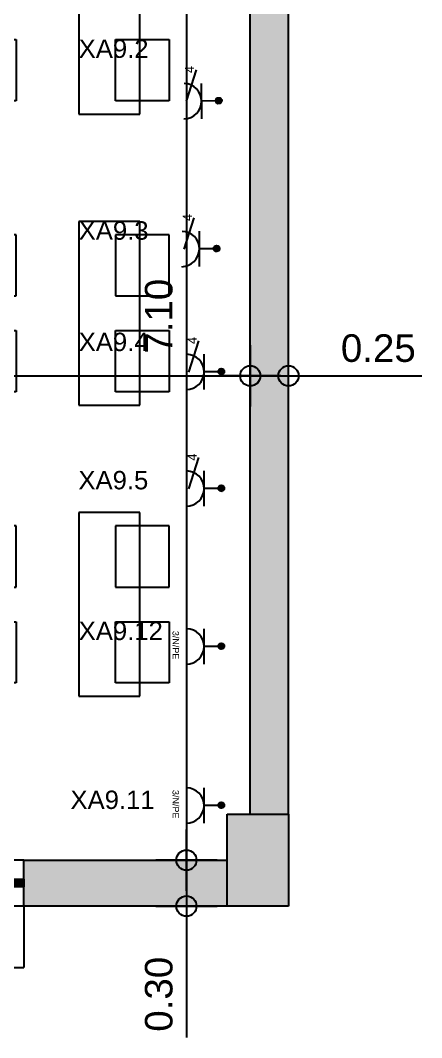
# Model space of a CAD drawing. Header units: metres. Extents: x 0 to 132, y -109 to 310.
# Drawn here: x 53.37 to 55.99, y 92.45 to 99.09 of the extents above; entities that cross this region are included whole.
import ezdxf

# ---------------------------------------------------------------- set-up
doc = ezdxf.new("R2010")
doc.units = ezdxf.units.M
doc.header["$LTSCALE"] = 0.036
doc.layers.get('0').update_dxf_attribs({"color": 252})
doc.layers.get('Defpoints').update_dxf_attribs({"color": 252})
for name, color, linetype in [('arxitektonika', 254, 'Continuous'), ('DIMBLK', 252, 'Continuous'), ('Epipla', 252, 'Continuous'), ('HLEK-SYMBOL', 3, 'Continuous'), ('HLEK_FL001_SYMBOLS', 230, 'Continuous'), ('mihanologika text', 20, 'Continuous'), ('Parathira', 252, 'Continuous')]:
    doc.layers.add(name, color=color, linetype=linetype)
doc.styles.get("Standard").update_dxf_attribs({"font": 'arial.ttf'})
doc.dimstyles.new('CADWDOT', dxfattribs={"dimscale": 0.1, "dimtxt": 1.8, "dimasz": 0.08, "dimexe": 2, "dimexo": 0, "dimgap": 0.09, "dimtad": 0, "dimrnd": 0.001, "dimzin": 0, "dimdsep": 46, "dimtxsty": 'Standard', "dimblk1": 'ARTDIM', "dimblk2": 'ARTDIM', "dimsah": 1, "dimcen": 0.09, "dimdle": 0.05, "dimse1": 1, "dimse2": 1, "dimadec": 0, "dimazin": 0, "dimtfac": 1, "dimtmove": 0, "dimatfit": 3, "dimldrblk": 'ARTDIM', "dimfxl": 2, "dimtvp": 0.9999, "dimtolj": 1, "dimtzin": 0, "dimarcsym": 0})

# ---------------------------------------------------------------- blocks, each defined once
blk = doc.blocks.new('A$C11F247D9')
at = {"layer": 'Parathira'}
for p, q in [((-0.15, -1.6), (-0.15, 0)), ((-0.15, 0), (-0.1, 0)), ((-0.14, 0), (-0.14, -0.15)), ((-0.13, 0), (-0.13, -0.15)), ((-0.12, 0), (-0.12, -0.15)), ((-0.11, 0), (-0.11, -0.15)), ((-0.1, 0), (-0.1, -1.6)), ((-0.1, -0.15), (-0.15, -0.15)), ((-0.1, -0.725), (-0.15, -0.725)), ((-0.14, -0.725), (-0.14, -0.875)), ((-0.13, -0.725), (-0.13, -0.875)), ((-0.12, -0.725), (-0.12, -0.875)), ((-0.11, -0.725), (-0.11, -0.875)), ((-0.05, -0.8), (-0.2, -0.8)), ((-0.1, -0.875), (-0.15, -0.875)), ((-0.1, -1.45), (-0.15, -1.45)), ((-0.14, -1.45), (-0.14, -1.6)), ((-0.13, -1.45), (-0.13, -1.6)), ((-0.12, -1.45), (-0.12, -1.6)), ((-0.11, -1.45), (-0.11, -1.6)), ((-0.1, -1.6), (-0.15, -1.6))]:
    blk.add_line(p, q, dxfattribs=at)
blk = doc.blocks.new('ARTDIM')
at = {"layer": 'DIMBLK'}
for p, q in [((0, -24.9975), (0, 24.9975)), ((-24.9975, 0), (24.9975, 0))]:
    blk.add_line(p, q, dxfattribs=at)
blk.add_circle((0, 0), 8.25, dxfattribs=at)
blk = doc.blocks.new('*D523')
at = {"layer": 'arxitektonika', "color": 0, "lineweight": -2}
blk.add_line((47.9962, 96.7664), (54.8602, 96.7664), dxfattribs=at)
at = {"layer": 'Defpoints', "color": 0, "transparency": 16777216}
for p in [(54.8682, 96.7664), (47.9882, 93.9054), (54.8682, 93.9054)]:
    blk.add_point(p, dxfattribs=at)
at = {"layer": 'arxitektonika', "color": 0, "lineweight": -2, "xscale": 0.008, "yscale": 0.008, "zscale": 0.008, "rotation": 180}
blk.add_blockref('ARTDIM', (47.9882, 96.7664), dxfattribs=at)
at = {"layer": 'arxitektonika', "color": 0, "lineweight": -2, "xscale": 0.008, "yscale": 0.008, "zscale": 0.008}
blk.add_blockref('ARTDIM', (54.8682, 96.7664), dxfattribs=at)
at = {"layer": 'arxitektonika', "color": 0, "insert": (51.4282, 96.9464), "char_height": 0.18, "attachment_point": 5}
blk.add_mtext('\\A1;{\\Fcomplex.shx;6.95}', dxfattribs=at)
blk = doc.blocks.new('*D524')
at = {"layer": 'arxitektonika', "color": 0, "lineweight": -2}
for p, q in [((54.8762, 96.7664), (55.1102, 96.7664)), ((55.1182, 96.7664), (55.9883, 96.7664))]:
    blk.add_line(p, q, dxfattribs=at)
at = {"layer": 'Defpoints', "color": 0, "transparency": 16777216}
for p in [(55.1182, 96.7664), (54.8682, 93.8417), (55.1182, 93.8417)]:
    blk.add_point(p, dxfattribs=at)
at = {"layer": 'arxitektonika', "color": 0, "lineweight": -2, "xscale": 0.008, "yscale": 0.008, "zscale": 0.008, "rotation": 180}
blk.add_blockref('ARTDIM', (54.8682, 96.7664), dxfattribs=at)
at = {"layer": 'arxitektonika', "color": 0, "lineweight": -2, "xscale": 0.008, "yscale": 0.008, "zscale": 0.008}
blk.add_blockref('ARTDIM', (55.1182, 96.7664), dxfattribs=at)
at = {"layer": 'arxitektonika', "color": 0, "insert": (55.705, 96.9464), "char_height": 0.18, "attachment_point": 5}
blk.add_mtext('\\A1;0.25', dxfattribs=at)
blk = doc.blocks.new('*D529')
at = {"layer": 'arxitektonika', "color": 0, "lineweight": -2}
blk.add_line((54.4511, 100.6974), (54.4511, 93.6134), dxfattribs=at)
at = {"layer": 'Defpoints', "color": 0, "transparency": 16777216}
for p in [(52.1782, 100.7054), (52.1782, 93.6054), (54.4511, 93.6054)]:
    blk.add_point(p, dxfattribs=at)
at = {"layer": 'arxitektonika', "color": 0, "lineweight": -2, "xscale": 0.008, "yscale": 0.008, "zscale": 0.008}
for p, rotation in [((54.4511, 100.7054), 90), ((54.4511, 93.6054), 270)]:
    blk.add_blockref('ARTDIM', p, dxfattribs=dict(at, rotation=rotation))
at = {"layer": 'arxitektonika', "color": 0, "insert": (54.2711, 97.1554), "char_height": 0.18, "attachment_point": 5, "rotation": 90}
blk.add_mtext('\\A1;7.10', dxfattribs=at)
blk = doc.blocks.new('*D530')
at = {"layer": 'arxitektonika', "color": 0, "lineweight": -2}
for p, q in [((54.4511, 93.5974), (54.4511, 93.3134)), ((54.4511, 93.3054), (54.4511, 92.4467))]:
    blk.add_line(p, q, dxfattribs=at)
at = {"layer": 'Defpoints', "color": 0, "transparency": 16777216}
for p in [(54.0858, 93.6054), (54.0858, 93.3054), (54.4511, 93.3054)]:
    blk.add_point(p, dxfattribs=at)
at = {"layer": 'arxitektonika', "color": 0, "lineweight": -2, "xscale": 0.008, "yscale": 0.008, "zscale": 0.008}
for p, rotation in [((54.4511, 93.6054), 90), ((54.4511, 93.3054), 270)]:
    blk.add_blockref('ARTDIM', p, dxfattribs=dict(at, rotation=rotation))
at = {"layer": 'arxitektonika', "color": 0, "insert": (54.2711, 92.73), "char_height": 0.18, "attachment_point": 5, "rotation": 90}
blk.add_mtext('\\A1;0.30', dxfattribs=at)
blk = doc.blocks.new('A$C5883325D')
at = {"layer": 'Epipla'}
for p, q in [((1.1745, -1.3258), (0.7745, -1.3258)), ((0.7745, -1.3258), (0.7745, -2.5258)), ((1.1745, -2.5258), (1.1745, -1.3258)), ((1.9027, -1.3048), (1.9027, -2.5048)), ((2.3027, -1.3048), (1.9027, -1.3048)), ((2.3027, -2.5048), (2.3027, -1.3048)), ((2.9027, -1.3048), (2.9027, -2.5048)), ((3.3027, -1.3048), (2.9027, -1.3048)), ((3.3027, -2.5048), (3.3027, -1.3048)), ((3.9027, -1.3048), (3.9027, -2.5048)), ((4.3027, -1.3048), (3.9027, -1.3048)), ((4.3027, -2.5048), (4.3027, -1.3048)), ((4.9027, -1.3048), (4.9027, -2.5048)), ((5.3027, -1.3048), (4.9027, -1.3048)), ((5.3027, -2.5048), (5.3027, -1.3048)), ((6.3027, -1.3048), (5.9027, -1.3048)), ((5.9027, -1.3048), (5.9027, -2.5048)), ((6.3027, -2.5048), (6.3027, -1.3048)), ((2.144, -1.3918), (2.144, -1.7918)), ((2.494, -1.3918), (2.144, -1.3918)), ((2.494, -1.7918), (2.494, -1.3918)), ((3.144, -1.3918), (3.144, -1.7918)), ((3.494, -1.3918), (3.144, -1.3918)), ((3.494, -1.7918), (3.494, -1.3918)), ((4.144, -1.3918), (4.144, -1.7918)), ((4.494, -1.3918), (4.144, -1.3918)), ((4.494, -1.7918), (4.494, -1.3918)), ((5.144, -1.3918), (5.144, -1.7918)), ((5.494, -1.3918), (5.144, -1.3918)), ((5.494, -1.7918), (5.494, -1.3918)), ((6.494, -1.3918), (6.144, -1.3918)), ((6.144, -1.3918), (6.144, -1.7918)), ((6.494, -1.7918), (6.494, -1.3918)), ((0.9333, -1.6784), (0.5833, -1.6784)), ((0.5833, -1.6784), (0.5833, -2.0784)), ((0.9333, -2.0784), (0.9333, -1.6784)), ((2.144, -1.7918), (2.494, -1.7918)), ((3.144, -1.7918), (3.494, -1.7918)), ((4.144, -1.7918), (4.494, -1.7918)), ((5.144, -1.7918), (5.494, -1.7918)), ((6.144, -1.7918), (6.494, -1.7918)), ((2.144, -2.0179), (2.494, -2.0179)), ((2.144, -2.4179), (2.144, -2.0179)), ((2.494, -2.0179), (2.494, -2.4179)), ((3.144, -2.0179), (3.494, -2.0179)), ((3.144, -2.4179), (3.144, -2.0179)), ((3.494, -2.0179), (3.494, -2.4179)), ((4.144, -2.0179), (4.494, -2.0179)), ((4.144, -2.4179), (4.144, -2.0179)), ((4.494, -2.0179), (4.494, -2.4179)), ((5.144, -2.0179), (5.494, -2.0179)), ((5.144, -2.4179), (5.144, -2.0179)), ((5.494, -2.0179), (5.494, -2.4179)), ((6.144, -2.4179), (6.144, -2.0179)), ((6.144, -2.0179), (6.494, -2.0179)), ((6.494, -2.0179), (6.494, -2.4179)), ((0.5833, -2.0784), (0.9333, -2.0784)), ((2.494, -2.4179), (2.144, -2.4179)), ((3.494, -2.4179), (3.144, -2.4179)), ((4.494, -2.4179), (4.144, -2.4179)), ((5.494, -2.4179), (5.144, -2.4179)), ((6.494, -2.4179), (6.144, -2.4179)), ((1.9027, -2.5048), (2.3027, -2.5048)), ((2.9027, -2.5048), (3.3027, -2.5048)), ((3.9027, -2.5048), (4.3027, -2.5048)), ((4.9027, -2.5048), (5.3027, -2.5048)), ((5.9027, -2.5048), (6.3027, -2.5048)), ((0.7745, -2.5258), (1.1745, -2.5258)), ((2.3027, -3.2048), (1.9027, -3.2048)), ((1.9027, -3.2048), (1.9027, -4.4048)), ((2.3027, -4.4048), (2.3027, -3.2048)), ((3.3027, -3.2048), (2.9027, -3.2048)), ((2.9027, -3.2048), (2.9027, -4.4048)), ((3.3027, -4.4048), (3.3027, -3.2048)), ((4.3027, -3.2048), (3.9027, -3.2048)), ((3.9027, -3.2048), (3.9027, -4.4048)), ((4.3027, -4.4048), (4.3027, -3.2048)), ((5.3027, -3.2048), (4.9027, -3.2048)), ((4.9027, -3.2048), (4.9027, -4.4048)), ((5.3027, -4.4048), (5.3027, -3.2048)), ((5.9027, -3.2048), (5.9027, -4.4048)), ((6.3027, -3.2048), (5.9027, -3.2048)), ((6.3027, -4.4048), (6.3027, -3.2048)), ((2.494, -3.2918), (2.144, -3.2918)), ((2.144, -3.2918), (2.144, -3.6918)), ((2.494, -3.6918), (2.494, -3.2918)), ((3.494, -3.2918), (3.144, -3.2918)), ((3.144, -3.2918), (3.144, -3.6918)), ((3.494, -3.6918), (3.494, -3.2918)), ((4.494, -3.2918), (4.144, -3.2918)), ((4.144, -3.2918), (4.144, -3.6918)), ((4.494, -3.6918), (4.494, -3.2918)), ((5.494, -3.2918), (5.144, -3.2918)), ((5.144, -3.2918), (5.144, -3.6918)), ((5.494, -3.6918), (5.494, -3.2918)), ((6.144, -3.2918), (6.144, -3.6918)), ((6.494, -3.2918), (6.144, -3.2918)), ((6.494, -3.6918), (6.494, -3.2918)), ((2.144, -3.6918), (2.494, -3.6918)), ((3.144, -3.6918), (3.494, -3.6918)), ((4.144, -3.6918), (4.494, -3.6918)), ((5.144, -3.6918), (5.494, -3.6918)), ((6.144, -3.6918), (6.494, -3.6918)), ((2.144, -4.3179), (2.144, -3.9179)), ((2.144, -3.9179), (2.494, -3.9179)), ((2.494, -3.9179), (2.494, -4.3179)), ((3.144, -4.3179), (3.144, -3.9179)), ((3.144, -3.9179), (3.494, -3.9179)), ((3.494, -3.9179), (3.494, -4.3179)), ((4.144, -4.3179), (4.144, -3.9179)), ((4.144, -3.9179), (4.494, -3.9179)), ((4.494, -3.9179), (4.494, -4.3179)), ((5.144, -4.3179), (5.144, -3.9179)), ((5.144, -3.9179), (5.494, -3.9179)), ((5.494, -3.9179), (5.494, -4.3179)), ((6.144, -3.9179), (6.494, -3.9179)), ((6.144, -4.3179), (6.144, -3.9179)), ((6.494, -3.9179), (6.494, -4.3179)), ((2.494, -4.3179), (2.144, -4.3179)), ((3.494, -4.3179), (3.144, -4.3179)), ((4.494, -4.3179), (4.144, -4.3179)), ((5.494, -4.3179), (5.144, -4.3179)), ((6.494, -4.3179), (6.144, -4.3179)), ((1.9027, -4.4048), (2.3027, -4.4048)), ((2.9027, -4.4048), (3.3027, -4.4048)), ((3.9027, -4.4048), (4.3027, -4.4048)), ((4.9027, -4.4048), (5.3027, -4.4048)), ((5.9027, -4.4048), (6.3027, -4.4048)), ((2.3027, -5.1048), (1.9027, -5.1048)), ((1.9027, -5.1048), (1.9027, -6.3048)), ((2.3027, -6.3048), (2.3027, -5.1048)), ((3.3027, -5.1048), (2.9027, -5.1048)), ((2.9027, -5.1048), (2.9027, -6.3048)), ((3.3027, -6.3048), (3.3027, -5.1048)), ((4.3027, -5.1048), (3.9027, -5.1048)), ((3.9027, -5.1048), (3.9027, -6.3048)), ((4.3027, -6.3048), (4.3027, -5.1048)), ((5.3027, -5.1048), (4.9027, -5.1048)), ((4.9027, -5.1048), (4.9027, -6.3048)), ((5.3027, -6.3048), (5.3027, -5.1048)), ((5.9027, -5.1048), (5.9027, -6.3048)), ((6.3027, -5.1048), (5.9027, -5.1048)), ((6.3027, -6.3048), (6.3027, -5.1048)), ((2.494, -5.1918), (2.144, -5.1918)), ((2.144, -5.1918), (2.144, -5.5918)), ((2.494, -5.5918), (2.494, -5.1918)), ((3.494, -5.1918), (3.144, -5.1918)), ((3.144, -5.1918), (3.144, -5.5918)), ((3.494, -5.5918), (3.494, -5.1918)), ((4.494, -5.1918), (4.144, -5.1918)), ((4.144, -5.1918), (4.144, -5.5918)), ((4.494, -5.5918), (4.494, -5.1918)), ((5.494, -5.1918), (5.144, -5.1918)), ((5.144, -5.1918), (5.144, -5.5918)), ((5.494, -5.5918), (5.494, -5.1918)), ((6.144, -5.1918), (6.144, -5.5918)), ((6.494, -5.1918), (6.144, -5.1918)), ((6.494, -5.5918), (6.494, -5.1918)), ((2.144, -5.5918), (2.494, -5.5918)), ((3.144, -5.5918), (3.494, -5.5918)), ((4.144, -5.5918), (4.494, -5.5918)), ((5.144, -5.5918), (5.494, -5.5918)), ((6.144, -5.5918), (6.494, -5.5918)), ((2.144, -6.2179), (2.144, -5.8179)), ((2.144, -5.8179), (2.494, -5.8179)), ((2.494, -5.8179), (2.494, -6.2179)), ((3.144, -6.2179), (3.144, -5.8179)), ((3.144, -5.8179), (3.494, -5.8179)), ((3.494, -5.8179), (3.494, -6.2179)), ((4.144, -6.2179), (4.144, -5.8179)), ((4.144, -5.8179), (4.494, -5.8179)), ((4.494, -5.8179), (4.494, -6.2179)), ((5.144, -6.2179), (5.144, -5.8179)), ((5.144, -5.8179), (5.494, -5.8179)), ((5.494, -5.8179), (5.494, -6.2179)), ((6.144, -5.8179), (6.494, -5.8179)), ((6.144, -6.2179), (6.144, -5.8179)), ((6.494, -5.8179), (6.494, -6.2179)), ((2.494, -6.2179), (2.144, -6.2179)), ((3.494, -6.2179), (3.144, -6.2179)), ((4.494, -6.2179), (4.144, -6.2179)), ((5.494, -6.2179), (5.144, -6.2179)), ((6.494, -6.2179), (6.144, -6.2179)), ((1.9027, -6.3048), (2.3027, -6.3048)), ((2.9027, -6.3048), (3.3027, -6.3048)), ((3.9027, -6.3048), (4.3027, -6.3048)), ((4.9027, -6.3048), (5.3027, -6.3048)), ((5.9027, -6.3048), (6.3027, -6.3048))]:
    blk.add_line(p, q, dxfattribs=at)
blk = doc.blocks.new('gJ6_a14')
at = {"linetype": 'Continuous'}
for p, q in [((-0.1176, 0.1119), (0.113, 0.1119)), ((0, 0.1119), (0, 0))]:
    blk.add_line(p, q, dxfattribs=at)
blk.add_arc((-0.0023, 0.2279), 0.1153, 180, 358.95657, dxfattribs=at)
blk = doc.blocks.new('*X789')
at = {"color": 0}
for p, q in [((15.598, 2.587), (15.737, 2.727)), ((15.598, 2.622), (15.702, 2.727)), ((15.601, 2.607), (15.609, 2.616)), ((15.604, 2.646), (15.605, 2.647)), ((15.605, 2.559), (15.765, 2.719)), ((15.605, 2.577), (15.614, 2.585)), ((15.609, 2.652), (15.618, 2.66)), ((15.611, 2.547), (15.618, 2.554)), ((15.614, 2.621), (15.623, 2.63)), ((15.617, 2.536), (15.789, 2.707)), ((15.618, 2.59), (15.627, 2.599)), ((15.623, 2.665), (15.631, 2.674)), ((15.623, 2.559), (15.631, 2.568)), ((15.627, 2.634), (15.636, 2.643)), ((15.631, 2.603), (15.64, 2.612)), ((15.633, 2.516), (15.808, 2.691)), ((15.636, 2.678), (15.645, 2.687)), ((15.636, 2.572), (15.645, 2.581)), ((15.64, 2.647), (15.649, 2.656)), ((15.645, 2.616), (15.654, 2.625)), ((15.649, 2.691), (15.658, 2.7)), ((15.649, 2.585), (15.658, 2.594)), ((15.653, 2.501), (15.824, 2.672)), ((15.654, 2.66), (15.662, 2.669)), ((15.654, 2.554), (15.662, 2.563)), ((15.658, 2.63), (15.667, 2.638)), ((15.662, 2.705), (15.671, 2.714)), ((15.662, 2.599), (15.671, 2.607)), ((15.667, 2.674), (15.676, 2.683)), ((15.667, 2.568), (15.676, 2.577)), ((15.671, 2.643), (15.68, 2.652)), ((15.676, 2.718), (15.678, 2.721)), ((15.676, 2.489), (15.836, 2.648)), ((15.676, 2.612), (15.685, 2.621)), ((15.68, 2.687), (15.689, 2.696)), ((15.68, 2.581), (15.689, 2.59)), ((15.685, 2.656), (15.693, 2.665)), ((15.685, 2.55), (15.693, 2.559)), ((15.689, 2.625), (15.698, 2.634)), ((15.693, 2.7), (15.702, 2.709)), ((15.693, 2.594), (15.702, 2.603)), ((15.698, 2.669), (15.707, 2.678)), ((15.698, 2.563), (15.707, 2.572)), ((15.702, 2.638), (15.711, 2.647)), ((15.705, 2.482), (15.843, 2.62)), ((15.707, 2.714), (15.715, 2.722)), ((15.707, 2.607), (15.715, 2.616)), ((15.711, 2.683), (15.72, 2.691)), ((15.711, 2.577), (15.72, 2.585)), ((15.715, 2.652), (15.724, 2.66)), ((15.715, 2.546), (15.724, 2.554)), ((15.72, 2.727), (15.721, 2.728)), ((15.72, 2.621), (15.729, 2.63)), ((15.724, 2.696), (15.733, 2.705)), ((15.724, 2.59), (15.733, 2.599)), ((15.729, 2.665), (15.738, 2.674)), ((15.729, 2.559), (15.738, 2.568)), ((15.733, 2.634), (15.742, 2.643)), ((15.738, 2.709), (15.746, 2.718)), ((15.738, 2.603), (15.746, 2.612)), ((15.741, 2.482), (15.842, 2.584)), ((15.742, 2.678), (15.751, 2.687)), ((15.742, 2.572), (15.751, 2.581)), ((15.746, 2.647), (15.755, 2.656)), ((15.751, 2.722), (15.752, 2.724)), ((15.751, 2.616), (15.76, 2.625)), ((15.755, 2.691), (15.764, 2.7)), ((15.755, 2.585), (15.764, 2.594)), ((15.76, 2.66), (15.768, 2.669)), ((15.76, 2.554), (15.768, 2.563)), ((15.764, 2.63), (15.773, 2.638)), ((15.768, 2.705), (15.777, 2.714)), ((15.768, 2.599), (15.777, 2.607)), ((15.773, 2.674), (15.782, 2.683)), ((15.773, 2.568), (15.782, 2.577)), ((15.777, 2.643), (15.786, 2.652)), ((15.782, 2.612), (15.791, 2.621)), ((15.786, 2.687), (15.795, 2.696)), ((15.786, 2.581), (15.795, 2.59)), ((15.791, 2.656), (15.799, 2.665)), ((15.791, 2.55), (15.799, 2.559)), ((15.795, 2.625), (15.804, 2.634)), ((15.799, 2.594), (15.808, 2.603)), ((15.804, 2.669), (15.813, 2.678)), ((15.804, 2.563), (15.813, 2.572)), ((15.808, 2.638), (15.817, 2.647)), ((15.813, 2.607), (15.822, 2.616)), ((15.817, 2.577), (15.826, 2.585)), ((15.822, 2.652), (15.83, 2.66)), ((15.822, 2.546), (15.83, 2.554)), ((15.826, 2.621), (15.835, 2.63)), ((15.83, 2.59), (15.839, 2.599)), ((15.835, 2.559), (15.835, 2.56)), ((15.839, 2.634), (15.84, 2.635)), ((15.844, 2.603), (15.844, 2.603)), ((15.627, 2.528), (15.636, 2.537)), ((15.64, 2.541), (15.649, 2.55)), ((15.645, 2.51), (15.654, 2.519)), ((15.658, 2.523), (15.667, 2.532)), ((15.664, 2.494), (15.671, 2.501)), ((15.671, 2.537), (15.68, 2.546)), ((15.676, 2.506), (15.685, 2.515)), ((15.689, 2.519), (15.698, 2.528)), ((15.693, 2.488), (15.702, 2.497)), ((15.702, 2.532), (15.711, 2.541)), ((15.707, 2.501), (15.715, 2.51)), ((15.72, 2.515), (15.729, 2.523)), ((15.724, 2.484), (15.733, 2.493)), ((15.733, 2.528), (15.742, 2.537)), ((15.738, 2.497), (15.746, 2.506)), ((15.746, 2.541), (15.755, 2.55)), ((15.751, 2.51), (15.76, 2.519)), ((15.764, 2.523), (15.773, 2.532)), ((15.768, 2.493), (15.777, 2.501)), ((15.777, 2.537), (15.786, 2.546)), ((15.782, 2.506), (15.791, 2.515)), ((15.795, 2.519), (15.804, 2.528)), ((15.808, 2.532), (15.817, 2.541))]:
    blk.add_line(p, q, dxfattribs=at)
blk = doc.blocks.new('GJ6_A78')
at = {"layer": 'HLEK-SYMBOL', "color": 0, "linetype": 'Continuous'}
blk.add_circle((0, 0), 0.0989, dxfattribs=at)
at = {"layer": 'HLEK-SYMBOL', "color": 0, "xscale": 0.8, "yscale": 0.8, "zscale": 0.8}
blk.add_blockref('*X789', (-12.576, -2.084), dxfattribs=at)
blk = doc.blocks.new('priza')
at = {"layer": 'HLEK_FL001_SYMBOLS', "rotation": 180}
blk.add_blockref('gJ6_a14', (87.4, -100.4952), dxfattribs=at)
at = {"layer": 'HLEK_FL001_SYMBOLS', "xscale": 0.1951472641207488, "yscale": 0.1951472641207488, "zscale": 0.1951472641207488}
blk.add_blockref('GJ6_A78', (87.4, -100.4953), dxfattribs=at)
blk = doc.blocks.new('priza tetrapli')
at = {"layer": 'HLEK_FL001_SYMBOLS', "ltscale": 5}
blk.add_line((444.1264, -18.901), (444.3314, -18.9664), dxfattribs=at)
at = {"layer": 'HLEK_FL001_SYMBOLS', "rotation": 180}
blk.add_blockref('priza', (531.5297, -119.6074), dxfattribs=at)
at = {"layer": 'HLEK_FL001_SYMBOLS', "ltscale": 5}
blk.add_text('4', height=0.06, dxfattribs=at).set_placement((444.3099, -18.9515))
blk = doc.blocks.new('biomixaniki priza 1')
at = {"layer": 'HLEK_FL001_SYMBOLS'}
blk.add_blockref('priza', (376.9186, 124.9321), dxfattribs=at)
at = {"layer": 'HLEK_FL001_SYMBOLS', "ltscale": 5}
blk.add_text('3/N/PE', height=0.042, dxfattribs=at).set_placement((464.2192, 24.1181))

msp = doc.modelspace()

# ---------------------------------------------------------------- hatches: boundary and pattern name
at = {"layer": 'arxitektonika'}
msp.add_hatch(color=256, dxfattribs=at).paths.add_polyline_path([(54.8682, 93.9054), (55.1182, 93.9054), (55.1182, 103.9054), (54.8682, 103.9054)])
h = msp.add_hatch(color=256, dxfattribs=at)
h.paths.add_polyline_path([(53.3882, 93.6054), (53.3882, 93.3054), (54.7182, 93.3054), (54.7182, 93.6054)])
h.paths.add_polyline_path([(55.1182, 93.9054), (54.7182, 93.9054), (54.7182, 93.3054), (55.1182, 93.3054)])

# ---------------------------------------------------------------- linework, layer by layer
for p, q in [((54.8682, 93.9054), (54.8682, 103.9054)), ((55.1182, 93.9054), (55.1182, 103.9054)), ((54.7182, 93.9054), (55.1182, 93.9054)), ((54.7182, 93.3054), (54.7182, 93.9054)), ((55.1182, 93.9054), (55.1182, 93.3054)), ((53.3882, 93.6054), (51.7882, 93.6054)), ((53.3882, 93.3054), (53.3882, 93.6054)), ((53.3882, 93.6054), (54.7182, 93.6054)), ((53.3882, 93.3054), (51.7882, 93.3054)), ((53.3882, 93.3054), (53.3882, 92.9054)), ((54.7182, 93.3054), (53.3882, 93.3054)), ((55.1182, 93.3054), (54.7182, 93.3054)), ((51.7882, 92.9054), (53.3882, 92.9054))]:
    msp.add_line(p, q, dxfattribs=at)

# ---------------------------------------------------------------- block references
msp.add_blockref('A$C5883325D', (47.8442, 100.9799), dxfattribs=at)
at = {"layer": 'arxitektonika', "rotation": 270}
msp.add_blockref('A$C11F247D9', (53.3882, 93.3304), dxfattribs=at)
at = {"layer": 'HLEK_FL001_SYMBOLS'}
for name, p, rotation in [('priza tetrapli', (36.4497, -345.6047), 90.11604407424981), ('priza tetrapli', (36.4356, -346.5702), 90.11604407424981), ('priza tetrapli', (36.4663, -347.373), 90.11604407424981), ('priza tetrapli', (36.4663, -348.1343), 90.11604407424981), ('biomixaniki priza 1', (30.242, 559.3211), 270), ('biomixaniki priza 1', (30.242, 558.2827), 270)]:
    msp.add_blockref(name, p, dxfattribs=dict(at, rotation=rotation))

# ---------------------------------------------------------------- texts
at = {"layer": 'mihanologika text', "char_height": 0.12, "attachment_point": 1}
for s, width, insert in [('XA9.2', 0.687706, (53.747, 98.962)), ('XA9.3', 0.591234, (53.747, 97.7751)), ('XA9.4', 0.591234, (53.747, 97.0482)), ('XA9.5', 0.593118, (53.7451, 96.1458)), ('XA9.12', 0.4, (53.747, 95.162)), ('XA9.11', 0.58896, (53.6932, 94.0593))]:
    msp.add_mtext_dynamic_manual_height_columns(s, width=width, gutter_width=0.6, heights=[0], dxfattribs=dict(at, insert=insert))

# ---------------------------------------------------------------- dimensions: what is measured, and where the dimension line sits
at = {"layer": 'arxitektonika'}
dim = msp.add_linear_dim(base=(54.4511, 93.6054), p1=(52.1782, 100.7054), p2=(52.1782, 93.6054), angle=90, dimstyle='CADWDOT', dxfattribs=at)
dim.commit()
dim.dimension.update_dxf_attribs({"geometry": '*D529', "text_midpoint": (54.2711, 97.1554)})
dim = msp.add_linear_dim(base=(54.8682, 96.7664), p1=(47.9882, 93.9054), p2=(54.8682, 93.9054), text='{\\Fcomplex.shx;6.95}', dimstyle='CADWDOT', dxfattribs=at)
dim.commit()
dim.dimension.update_dxf_attribs({"geometry": '*D523', "text_midpoint": (51.4282, 96.9464)})
dim = msp.add_linear_dim(base=(55.1182, 96.7664), p1=(54.8682, 93.8417), p2=(55.1182, 93.8417), dimstyle='CADWDOT', dxfattribs=at)
dim.commit()
dim.dimension.update_dxf_attribs({"geometry": '*D524', "text_midpoint": (55.705, 96.7664), "dimtype": 160})
dim = msp.add_linear_dim(base=(54.4511, 93.3054), p1=(54.0858, 93.6054), p2=(54.0858, 93.3054), angle=90, dimstyle='CADWDOT', dxfattribs=at)
dim.commit()
dim.dimension.update_dxf_attribs({"geometry": '*D530', "text_midpoint": (54.4511, 92.73), "dimtype": 160})

doc.saveas('drawing.dxf')
